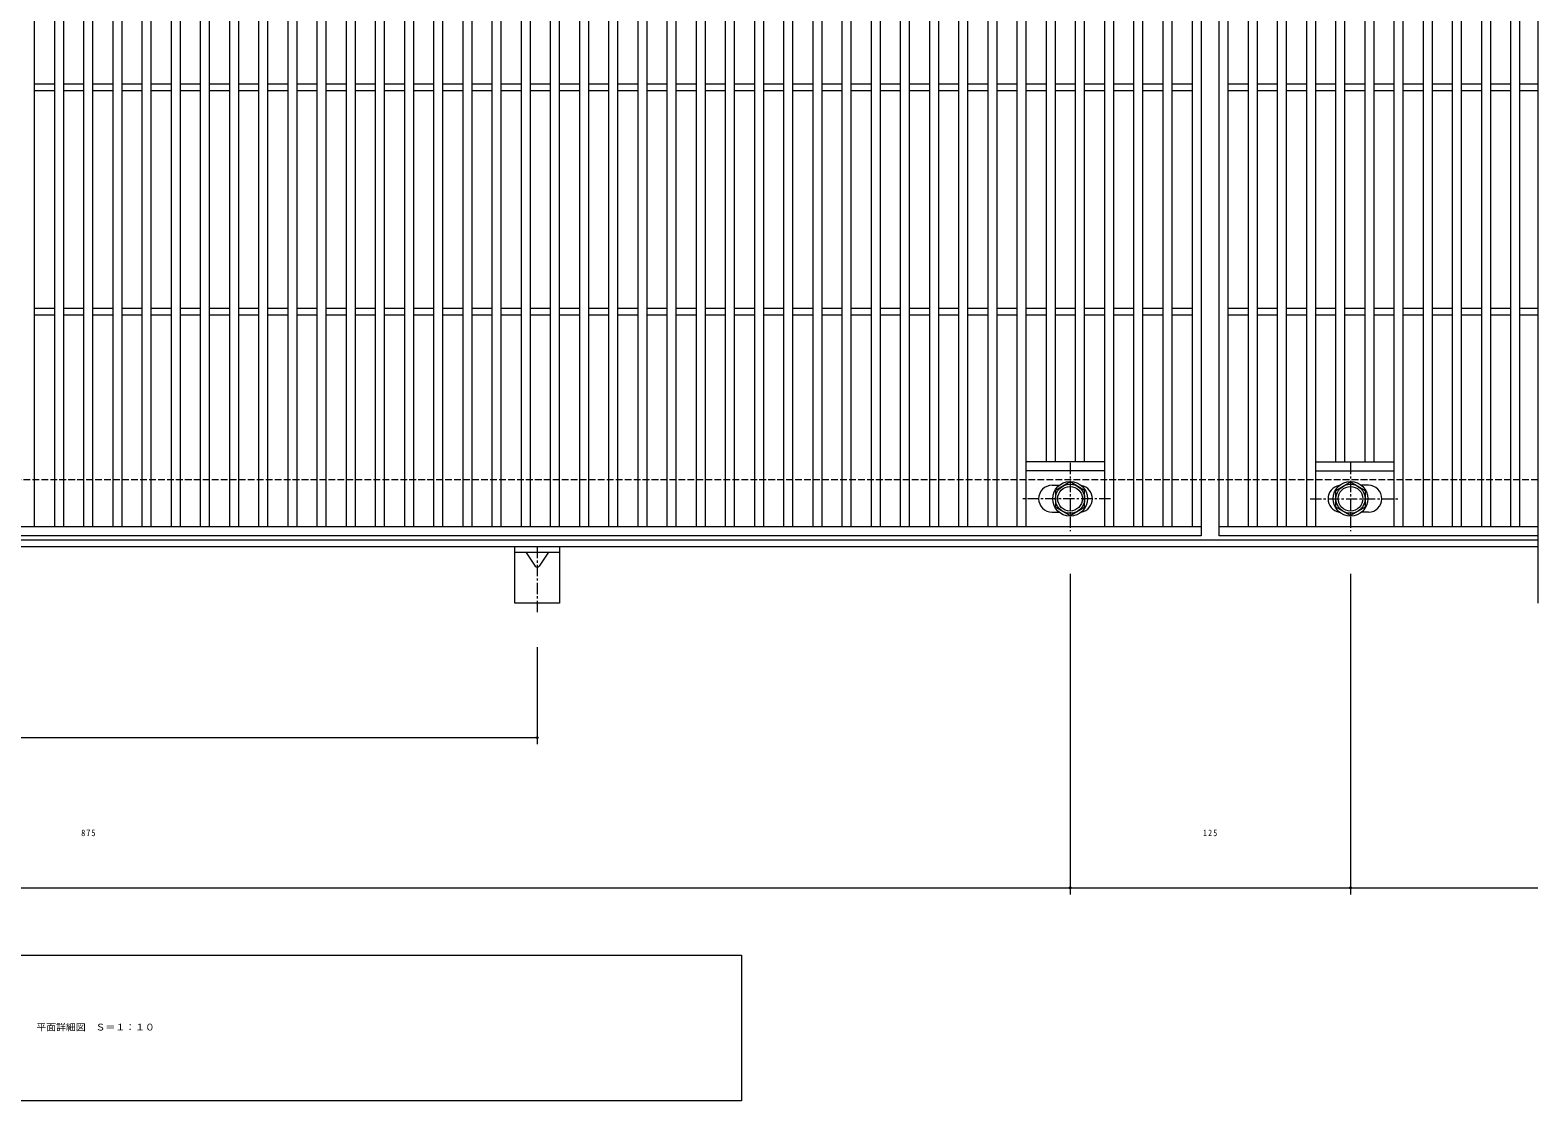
# Model space of a CAD drawing. Units: millimetres on the paper. Extents: x -28453 to 176, y -9817 to 9654.
# Drawn here: x -27599 to -26927, y -9817 to -9340 of the extents above; entities that cross this region are included whole.
import ezdxf
from ezdxf.enums import TextEntityAlignment as Align

# ---------------------------------------------------------------- set-up
doc = ezdxf.new("R2010")
doc.units = ezdxf.units.MM
doc.header["$PDMODE"] = 32
doc.header["$PDSIZE"] = 0.8
doc.linetypes.add('CHAIN1', pattern=[8, 5, -1, 1, -1])
doc.linetypes.add('DASHED3', pattern=[4, 3, -1])
doc.layers.add('C-5', color=3, linetype='Continuous', lineweight=9)
doc.styles.add('ＭＳ ゴシック', font='')
doc.styles.get('ＭＳ ゴシック').set_extended_font_data('MS Gothic')

msp = doc.modelspace()

# ---------------------------------------------------------------- linework, layer by layer
at = {"layer": 'C-5'}
for p, q in [((-26926.996, -9035.158), (-26926.996, -9595.159)), ((-27076.996, -9065.158), (-27076.996, -9565.159)), ((-27068.997, -9565.159), (-27068.997, -9065.158)), ((-27596.996, -9561.16), (-27596.996, -9069.159)), ((-27587.997, -9561.16), (-27587.997, -9069.159)), ((-27583.996, -9561.16), (-27583.996, -9069.159)), ((-27574.997, -9561.16), (-27574.997, -9069.159)), ((-27570.997, -9561.16), (-27570.997, -9069.159)), ((-27561.996, -9561.16), (-27561.996, -9069.159)), ((-27557.996, -9561.16), (-27557.996, -9069.159)), ((-27548.996, -9561.16), (-27548.996, -9069.159)), ((-27544.996, -9561.16), (-27544.996, -9069.159)), ((-27535.996, -9561.16), (-27535.996, -9069.159)), ((-27531.997, -9561.16), (-27531.997, -9069.159)), ((-27522.997, -9561.16), (-27522.997, -9069.159)), ((-27518.997, -9561.16), (-27518.997, -9069.159)), ((-27509.996, -9561.16), (-27509.996, -9069.159)), ((-27505.996, -9561.16), (-27505.996, -9069.159)), ((-27496.996, -9561.16), (-27496.996, -9069.159)), ((-27492.996, -9561.16), (-27492.996, -9069.159)), ((-27483.997, -9561.16), (-27483.997, -9069.159)), ((-27479.996, -9561.16), (-27479.996, -9069.159)), ((-27470.997, -9561.16), (-27470.997, -9069.159)), ((-27466.996, -9561.16), (-27466.996, -9069.159)), ((-27457.997, -9561.16), (-27457.997, -9069.159)), ((-27453.997, -9561.16), (-27453.997, -9069.159)), ((-27444.996, -9561.16), (-27444.996, -9069.159)), ((-27440.997, -9561.16), (-27440.997, -9069.159)), ((-27431.996, -9561.16), (-27431.996, -9069.159)), ((-27427.997, -9561.16), (-27427.997, -9069.159)), ((-27418.997, -9561.16), (-27418.997, -9069.159)), ((-27414.997, -9561.16), (-27414.997, -9069.159)), ((-27405.997, -9561.16), (-27405.997, -9069.159)), ((-27401.997, -9561.16), (-27401.997, -9069.159)), ((-27392.996, -9561.16), (-27392.996, -9069.159)), ((-27388.997, -9561.16), (-27388.997, -9069.159)), ((-27379.997, -9561.16), (-27379.997, -9069.159)), ((-27375.997, -9561.16), (-27375.997, -9069.159)), ((-27366.997, -9561.16), (-27366.997, -9069.159)), ((-27362.996, -9561.16), (-27362.996, -9069.159)), ((-27353.997, -9561.16), (-27353.997, -9069.159)), ((-27349.997, -9561.16), (-27349.997, -9069.159)), ((-27340.997, -9561.16), (-27340.997, -9069.159)), ((-27336.997, -9561.16), (-27336.997, -9069.159)), ((-27327.996, -9561.16), (-27327.996, -9069.159)), ((-27323.997, -9561.16), (-27323.997, -9069.159)), ((-27314.997, -9561.16), (-27314.997, -9069.159)), ((-27310.997, -9561.16), (-27310.997, -9069.159)), ((-27301.997, -9561.16), (-27301.997, -9069.159)), ((-27297.997, -9561.16), (-27297.997, -9069.159)), ((-27288.996, -9561.16), (-27288.996, -9069.159)), ((-27284.997, -9561.16), (-27284.997, -9069.159)), ((-27275.997, -9561.16), (-27275.997, -9069.159)), ((-27271.997, -9561.16), (-27271.997, -9069.159)), ((-27262.997, -9561.16), (-27262.997, -9069.159)), ((-27258.996, -9561.16), (-27258.996, -9069.159)), ((-27249.997, -9561.16), (-27249.997, -9069.159)), ((-27245.997, -9561.16), (-27245.997, -9069.159)), ((-27236.997, -9561.16), (-27236.997, -9069.159)), ((-27232.997, -9561.16), (-27232.997, -9069.159)), ((-27223.996, -9561.16), (-27223.996, -9069.159)), ((-27219.997, -9561.16), (-27219.997, -9069.159)), ((-27210.997, -9561.16), (-27210.997, -9069.159)), ((-27206.997, -9561.16), (-27206.997, -9069.159)), ((-27197.997, -9561.16), (-27197.997, -9069.159)), ((-27193.997, -9561.16), (-27193.997, -9069.159)), ((-27184.997, -9561.16), (-27184.997, -9069.159)), ((-27180.997, -9561.16), (-27180.997, -9069.159)), ((-27171.997, -9561.16), (-27171.997, -9069.159)), ((-27167.997, -9561.16), (-27167.997, -9069.159)), ((-27158.997, -9561.16), (-27158.997, -9069.159)), ((-27154.997, -9561.16), (-27154.997, -9069.159)), ((-27119.997, -9561.16), (-27119.997, -9069.159)), ((-27115.997, -9561.16), (-27115.997, -9069.159)), ((-27106.997, -9561.16), (-27106.997, -9069.159)), ((-27102.997, -9561.16), (-27102.997, -9069.159)), ((-27093.997, -9561.16), (-27093.997, -9069.159)), ((-27089.997, -9561.16), (-27089.997, -9069.159)), ((-27080.996, -9561.16), (-27080.996, -9069.159)), ((-27064.996, -9561.16), (-27064.996, -9069.159)), ((-27055.996, -9561.16), (-27055.996, -9069.159)), ((-27051.997, -9561.16), (-27051.997, -9069.159)), ((-27042.996, -9561.16), (-27042.996, -9069.159)), ((-27038.996, -9561.16), (-27038.996, -9069.159)), ((-27029.996, -9561.16), (-27029.996, -9069.159)), ((-27025.996, -9561.16), (-27025.996, -9069.159)), ((-26990.996, -9561.16), (-26990.996, -9069.159)), ((-26986.996, -9561.16), (-26986.996, -9069.159)), ((-26977.996, -9561.16), (-26977.996, -9069.159)), ((-26973.996, -9561.16), (-26973.996, -9069.159)), ((-26964.996, -9561.16), (-26964.996, -9069.159)), ((-26960.996, -9561.16), (-26960.996, -9069.159)), ((-26951.996, -9561.16), (-26951.996, -9069.159)), ((-26947.996, -9561.16), (-26947.996, -9069.159)), ((-26938.996, -9561.16), (-26938.996, -9069.159)), ((-26934.997, -9561.16), (-26934.997, -9069.159)), ((-27145.997, -9532.159), (-27145.997, -9098.159)), ((-27141.997, -9532.159), (-27141.997, -9098.159)), ((-27132.997, -9532.159), (-27132.997, -9098.159)), ((-27128.997, -9532.159), (-27128.997, -9098.159)), ((-27016.996, -9532.159), (-27016.996, -9098.159)), ((-27012.996, -9532.159), (-27012.996, -9098.159)), ((-27003.996, -9532.159), (-27003.996, -9098.159)), ((-26999.996, -9532.159), (-26999.996, -9098.159)), ((-27596.996, -9363.659), (-27587.997, -9363.659)), ((-27596.996, -9366.658), (-27587.997, -9366.658)), ((-27583.996, -9363.659), (-27574.997, -9363.659)), ((-27583.996, -9366.658), (-27574.997, -9366.658)), ((-27570.997, -9363.659), (-27561.996, -9363.659)), ((-27570.997, -9366.658), (-27561.996, -9366.658)), ((-27557.996, -9363.659), (-27548.996, -9363.659)), ((-27557.996, -9366.658), (-27548.996, -9366.658)), ((-27544.996, -9363.659), (-27535.996, -9363.659)), ((-27544.996, -9366.658), (-27535.996, -9366.658)), ((-27531.997, -9363.659), (-27522.997, -9363.659)), ((-27531.997, -9366.658), (-27522.997, -9366.658)), ((-27518.997, -9363.659), (-27509.996, -9363.659)), ((-27518.997, -9366.658), (-27509.996, -9366.658)), ((-27505.996, -9363.659), (-27496.996, -9363.659)), ((-27505.996, -9366.658), (-27496.996, -9366.658)), ((-27492.996, -9363.659), (-27483.997, -9363.659)), ((-27492.996, -9366.658), (-27483.997, -9366.658)), ((-27479.996, -9363.659), (-27470.997, -9363.659)), ((-27479.996, -9366.658), (-27470.997, -9366.658)), ((-27466.996, -9363.659), (-27457.997, -9363.659)), ((-27466.996, -9366.658), (-27457.997, -9366.658)), ((-27453.997, -9363.659), (-27444.996, -9363.659)), ((-27453.997, -9366.658), (-27444.996, -9366.658)), ((-27440.997, -9363.659), (-27431.996, -9363.659)), ((-27440.997, -9366.658), (-27431.996, -9366.658)), ((-27427.997, -9363.659), (-27418.997, -9363.659)), ((-27427.997, -9366.658), (-27418.997, -9366.658)), ((-27414.997, -9363.659), (-27405.997, -9363.659)), ((-27414.997, -9366.658), (-27405.997, -9366.658)), ((-27401.997, -9363.659), (-27392.996, -9363.659)), ((-27401.997, -9366.658), (-27392.996, -9366.658)), ((-27388.997, -9363.659), (-27379.997, -9363.659)), ((-27388.997, -9366.658), (-27379.997, -9366.658)), ((-27375.997, -9363.659), (-27366.997, -9363.659)), ((-27375.997, -9366.658), (-27366.997, -9366.658)), ((-27362.996, -9363.659), (-27353.997, -9363.659)), ((-27362.996, -9366.658), (-27353.997, -9366.658)), ((-27349.997, -9363.659), (-27340.997, -9363.659)), ((-27349.997, -9366.658), (-27340.997, -9366.658)), ((-27336.997, -9363.659), (-27327.996, -9363.659)), ((-27336.997, -9366.658), (-27327.996, -9366.658)), ((-27323.997, -9363.659), (-27314.997, -9363.659)), ((-27323.997, -9366.658), (-27314.997, -9366.658)), ((-27310.997, -9363.659), (-27301.997, -9363.659)), ((-27310.997, -9366.658), (-27301.997, -9366.658)), ((-27297.997, -9363.659), (-27288.996, -9363.659)), ((-27297.997, -9366.658), (-27288.996, -9366.658)), ((-27284.997, -9363.659), (-27275.997, -9363.659)), ((-27284.997, -9366.658), (-27275.997, -9366.658)), ((-27271.997, -9363.659), (-27262.997, -9363.659)), ((-27271.997, -9366.658), (-27262.997, -9366.658)), ((-27258.996, -9363.659), (-27249.997, -9363.659)), ((-27258.996, -9366.658), (-27249.997, -9366.658)), ((-27245.997, -9363.659), (-27236.997, -9363.659)), ((-27245.997, -9366.658), (-27236.997, -9366.658)), ((-27232.997, -9363.659), (-27223.996, -9363.659)), ((-27232.997, -9366.658), (-27223.996, -9366.658)), ((-27219.997, -9363.659), (-27210.997, -9363.659)), ((-27219.997, -9366.658), (-27210.997, -9366.658)), ((-27206.997, -9363.659), (-27197.997, -9363.659)), ((-27206.997, -9366.658), (-27197.997, -9366.658)), ((-27193.997, -9363.659), (-27184.997, -9363.659)), ((-27193.997, -9366.658), (-27184.997, -9366.658)), ((-27180.997, -9363.659), (-27171.997, -9363.659)), ((-27180.997, -9366.658), (-27171.997, -9366.658)), ((-27167.997, -9363.659), (-27158.997, -9363.659)), ((-27167.997, -9366.658), (-27158.997, -9366.658)), ((-27154.997, -9363.659), (-27145.997, -9363.659)), ((-27154.997, -9366.658), (-27145.997, -9366.658)), ((-27141.997, -9363.659), (-27132.997, -9363.659)), ((-27141.997, -9366.658), (-27132.997, -9366.658)), ((-27128.997, -9363.659), (-27119.997, -9363.659)), ((-27128.997, -9366.658), (-27119.997, -9366.658)), ((-27115.997, -9363.659), (-27106.997, -9363.659)), ((-27115.997, -9366.658), (-27106.997, -9366.658)), ((-27102.997, -9363.659), (-27093.997, -9363.659)), ((-27102.997, -9366.658), (-27093.997, -9366.658)), ((-27089.997, -9363.659), (-27080.997, -9363.659)), ((-27089.997, -9366.658), (-27080.997, -9366.658)), ((-27064.996, -9363.659), (-27055.996, -9363.659)), ((-27064.996, -9366.658), (-27055.996, -9366.658)), ((-27051.997, -9363.659), (-27042.996, -9363.659)), ((-27051.997, -9366.658), (-27042.996, -9366.658)), ((-27038.996, -9363.659), (-27029.996, -9363.659)), ((-27038.996, -9366.658), (-27029.996, -9366.658)), ((-27025.996, -9363.659), (-27016.996, -9363.659)), ((-27025.996, -9366.658), (-27016.996, -9366.658)), ((-27012.996, -9363.659), (-27003.996, -9363.659)), ((-27012.996, -9366.658), (-27003.996, -9366.658)), ((-26999.996, -9363.659), (-26990.996, -9363.659)), ((-26999.996, -9366.658), (-26990.996, -9366.658)), ((-26986.996, -9363.659), (-26977.996, -9363.659)), ((-26986.996, -9366.658), (-26977.996, -9366.658)), ((-26973.996, -9363.659), (-26964.996, -9363.659)), ((-26973.996, -9366.658), (-26964.996, -9366.658)), ((-26960.996, -9363.659), (-26951.996, -9363.659)), ((-26960.996, -9366.658), (-26951.996, -9366.658)), ((-26947.996, -9363.659), (-26938.996, -9363.659)), ((-26947.996, -9366.658), (-26938.996, -9366.658)), ((-26934.997, -9363.659), (-26926.996, -9363.659)), ((-26934.997, -9366.658), (-26926.996, -9366.658)), ((-27596.996, -9463.659), (-27587.997, -9463.659)), ((-27596.996, -9466.658), (-27587.997, -9466.658)), ((-27583.996, -9463.659), (-27574.997, -9463.659)), ((-27583.996, -9466.658), (-27574.997, -9466.658)), ((-27570.997, -9463.659), (-27561.996, -9463.659)), ((-27570.997, -9466.658), (-27561.996, -9466.658)), ((-27557.996, -9463.659), (-27548.996, -9463.659)), ((-27557.996, -9466.658), (-27548.996, -9466.658)), ((-27544.996, -9463.659), (-27535.996, -9463.659)), ((-27544.996, -9466.658), (-27535.996, -9466.658)), ((-27531.997, -9463.659), (-27522.997, -9463.659)), ((-27531.997, -9466.658), (-27522.997, -9466.658)), ((-27518.997, -9463.659), (-27509.996, -9463.659)), ((-27518.997, -9466.658), (-27509.996, -9466.658)), ((-27505.996, -9463.659), (-27496.996, -9463.659)), ((-27505.996, -9466.658), (-27496.996, -9466.658)), ((-27492.996, -9463.659), (-27483.997, -9463.659)), ((-27492.996, -9466.658), (-27483.997, -9466.658)), ((-27479.996, -9463.659), (-27470.997, -9463.659)), ((-27479.996, -9466.658), (-27470.997, -9466.658)), ((-27466.996, -9463.659), (-27457.997, -9463.659)), ((-27466.996, -9466.658), (-27457.997, -9466.658)), ((-27453.997, -9463.659), (-27444.996, -9463.659)), ((-27453.997, -9466.658), (-27444.996, -9466.658)), ((-27440.997, -9463.659), (-27431.996, -9463.659)), ((-27440.997, -9466.658), (-27431.996, -9466.658)), ((-27427.997, -9463.659), (-27418.997, -9463.659)), ((-27427.997, -9466.658), (-27418.997, -9466.658)), ((-27414.997, -9463.659), (-27405.997, -9463.659)), ((-27414.997, -9466.658), (-27405.997, -9466.658)), ((-27401.997, -9463.659), (-27392.996, -9463.659)), ((-27401.997, -9466.658), (-27392.996, -9466.658)), ((-27388.997, -9463.659), (-27379.997, -9463.659)), ((-27388.997, -9466.658), (-27379.997, -9466.658)), ((-27375.997, -9463.659), (-27366.997, -9463.659)), ((-27375.997, -9466.658), (-27366.997, -9466.658)), ((-27362.996, -9463.659), (-27353.997, -9463.659)), ((-27362.996, -9466.658), (-27353.997, -9466.658)), ((-27349.997, -9463.659), (-27340.997, -9463.659)), ((-27349.997, -9466.658), (-27340.997, -9466.658)), ((-27336.997, -9463.659), (-27327.996, -9463.659)), ((-27336.997, -9466.658), (-27327.996, -9466.658)), ((-27323.997, -9463.659), (-27314.997, -9463.659)), ((-27323.997, -9466.658), (-27314.997, -9466.658)), ((-27310.997, -9463.659), (-27301.997, -9463.659)), ((-27310.997, -9466.658), (-27301.997, -9466.658)), ((-27297.997, -9463.659), (-27288.996, -9463.659)), ((-27297.997, -9466.658), (-27288.996, -9466.658)), ((-27284.997, -9463.659), (-27275.997, -9463.659)), ((-27284.997, -9466.658), (-27275.997, -9466.658)), ((-27271.997, -9463.659), (-27262.997, -9463.659)), ((-27271.997, -9466.658), (-27262.997, -9466.658)), ((-27258.996, -9463.659), (-27249.997, -9463.659)), ((-27258.996, -9466.658), (-27249.997, -9466.658)), ((-27245.997, -9463.659), (-27236.997, -9463.659)), ((-27245.997, -9466.658), (-27236.997, -9466.658)), ((-27232.997, -9463.659), (-27223.996, -9463.659)), ((-27232.997, -9466.658), (-27223.996, -9466.658)), ((-27219.997, -9463.659), (-27210.997, -9463.659)), ((-27219.997, -9466.658), (-27210.997, -9466.658)), ((-27206.997, -9463.659), (-27197.997, -9463.659)), ((-27206.997, -9466.658), (-27197.997, -9466.658)), ((-27193.997, -9463.659), (-27184.997, -9463.659)), ((-27193.997, -9466.658), (-27184.997, -9466.658)), ((-27180.997, -9463.659), (-27171.997, -9463.659)), ((-27180.997, -9466.658), (-27171.997, -9466.658)), ((-27167.997, -9463.659), (-27158.997, -9463.659)), ((-27167.997, -9466.658), (-27158.997, -9466.658)), ((-27154.997, -9463.659), (-27145.997, -9463.659)), ((-27154.997, -9466.658), (-27145.997, -9466.658)), ((-27141.997, -9463.659), (-27132.997, -9463.659)), ((-27141.997, -9466.658), (-27132.997, -9466.658)), ((-27128.997, -9463.659), (-27119.997, -9463.659)), ((-27128.997, -9466.658), (-27119.997, -9466.658)), ((-27115.997, -9463.659), (-27106.997, -9463.659)), ((-27115.997, -9466.658), (-27106.997, -9466.658)), ((-27102.997, -9463.659), (-27093.997, -9463.659)), ((-27102.997, -9466.658), (-27093.997, -9466.658)), ((-27089.997, -9463.659), (-27080.997, -9463.659)), ((-27089.997, -9466.658), (-27080.997, -9466.658)), ((-27064.996, -9463.659), (-27055.996, -9463.659)), ((-27064.996, -9466.658), (-27055.996, -9466.658)), ((-27051.997, -9463.659), (-27042.996, -9463.659)), ((-27051.997, -9466.658), (-27042.996, -9466.658)), ((-27038.996, -9463.659), (-27029.996, -9463.659)), ((-27038.996, -9466.658), (-27029.996, -9466.658)), ((-27025.996, -9463.659), (-27016.996, -9463.659)), ((-27025.996, -9466.658), (-27016.996, -9466.658)), ((-27012.996, -9463.659), (-27003.996, -9463.659)), ((-27012.996, -9466.658), (-27003.996, -9466.658)), ((-26999.996, -9463.659), (-26990.996, -9463.659)), ((-26999.996, -9466.658), (-26990.996, -9466.658)), ((-26986.996, -9463.659), (-26977.996, -9463.659)), ((-26986.996, -9466.658), (-26977.996, -9466.658)), ((-26973.996, -9463.659), (-26964.996, -9463.659)), ((-26973.996, -9466.658), (-26964.996, -9466.658)), ((-26960.996, -9463.659), (-26951.996, -9463.659)), ((-26960.996, -9466.658), (-26951.996, -9466.658)), ((-26947.996, -9463.659), (-26938.996, -9463.659)), ((-26947.996, -9466.658), (-26938.996, -9466.658)), ((-26934.997, -9463.659), (-26926.996, -9463.659)), ((-26934.997, -9466.658), (-26926.996, -9466.658)), ((-27119.997, -9532.159), (-27154.997, -9532.159)), ((-27025.996, -9532.159), (-26990.996, -9532.159)), ((-27119.997, -9536.16), (-27154.997, -9536.16)), ((-27025.996, -9536.16), (-26990.996, -9536.16)), ((-27143.497, -9542.659), (-27140.403, -9542.659)), ((-27002.496, -9542.659), (-27005.591, -9542.659)), ((-27143.497, -9554.658), (-27140.403, -9554.658)), ((-27002.496, -9554.658), (-27005.591, -9554.658)), ((-27076.996, -9561.16), (-28068.997, -9561.16)), ((-26926.996, -9561.16), (-27068.997, -9561.16)), ((-27076.996, -9565.159), (-28068.997, -9565.159)), ((-26926.996, -9565.159), (-27068.997, -9565.159)), ((-27382.996, -9595.16), (-27382.996, -9570.16)), ((-27382.996, -9572.46), (-27362.996, -9572.46)), ((-27377.996, -9572.46), (-27373.872, -9578.656)), ((-27367.996, -9572.46), (-27372.12, -9578.656))]:
    msp.add_line(p, q, dxfattribs=at)
at = {"layer": 'C-5', "color": 4, "linetype": 'CHAIN1'}
for p, q in [((-27135.497, -9532.686), (-27135.497, -9563.042)), ((-27010.496, -9532.686), (-27010.496, -9563.042)), ((-27117.527, -9548.659), (-27157.217, -9548.659)), ((-27028.467, -9548.659), (-26988.776, -9548.659))]:
    msp.add_line(p, q, dxfattribs=at)
at = {"layer": 'C-5', "color": 2, "linetype": 'DASHED3'}
msp.add_line((-26926.996, -9540.159), (-28218.997, -9540.159), dxfattribs=at)
at = {"layer": 'C-5', "color": 2}
for p, q in [((-26926.996, -9567.159), (-28218.997, -9567.159)), ((-26926.996, -9570.159), (-28218.997, -9570.159))]:
    msp.add_line(p, q, dxfattribs=at)
at = {"layer": 'C-5', "linetype": 'CHAIN1'}
msp.add_line((-27372.997, -9570.16), (-27372.997, -9599.879), dxfattribs=at)
at = {"layer": 'C-5', "color": 7}
for p, q in [((-27135.496, -9582.159), (-27135.496, -9725.159)), ((-27010.496, -9582.159), (-27010.496, -9725.159)), ((-27372.997, -9614.879), (-27372.997, -9658.16)), ((-27972.997, -9655.16), (-27372.997, -9655.16)), ((-28218.997, -9722.159), (-26926.996, -9722.159))]:
    msp.add_line(p, q, dxfattribs=at)
at = {"layer": 'C-5', "color": 4}
for points in [[(-27141.996, -9544.907), (-27141.996, -9552.412), (-27135.497, -9556.165), (-27128.996, -9552.412), (-27128.996, -9544.907), (-27135.497, -9541.154)], [(-27003.996, -9544.907), (-27003.996, -9552.412), (-27010.496, -9556.165), (-27016.997, -9552.412), (-27016.997, -9544.907), (-27010.496, -9541.154)]]:
    msp.add_lwpolyline(points, close=True, dxfattribs=at)
at = {"layer": 'C-5'}
msp.add_lwpolyline([(-27362.996, -9570.16), (-27362.996, -9595.16), (-27382.996, -9595.16)], dxfattribs=at)
at = {"layer": 'C-5', "color": 7}
msp.add_lwpolyline([(-27856.997, -9817.159), (-27856.997, -9752.16), (-27281.996, -9752.16), (-27281.996, -9817.159)], close=True, dxfattribs=at)
at = {"layer": 'C-5', "color": 4}
for centre, radius in [((-27135.497, -9548.659), 7.75), ((-27135.497, -9548.659), 6.5), ((-27010.496, -9548.659), 7.75), ((-27010.496, -9548.659), 6.5), ((-27135.497, -9548.659), 5.5), ((-27010.496, -9548.659), 5.5)]:
    msp.add_circle(centre, radius, dxfattribs=at)
at = {"layer": 'C-5'}
for centre, radius, start, end in [((-27143.497, -9548.66), 6, 90, 270), ((-27131.497, -9548.66), 6, 279.65756, 80.32845), ((-27014.497, -9548.66), 6, 99.67155, 260.34244), ((-27002.496, -9548.66), 6, 270, 90), ((-27372.997, -9578.173), 1, 208.86209, 331.13791)]:
    msp.add_arc(centre, radius, start, end, dxfattribs=at)
at = {"layer": 'C-5', "color": 7}
for p in [(-27372.997, -9655.16), (-27135.496, -9722.159), (-27010.496, -9722.159)]:
    msp.add_point(p, dxfattribs=at)

# ---------------------------------------------------------------- texts
at = {"layer": 'C-5', "color": 2, "style": 'ＭＳ ゴシック', "width": 1.1}
msp.add_text('平面詳細図\u3000Ｓ＝１：１０', height=2.933, dxfattribs=at).set_placement((-27596.246, -9786.66), align=Align.BOTTOM_LEFT)
at = {"layer": 'C-5', "color": 2, "char_height": 2.933, "attachment_point": 7, "style": 'ＭＳ ゴシック'}
for s, insert in [('\\T1.27;\\W0.9;875', (-27576.247, -9699.159)), ('\\T1.27;\\W0.9;125', (-27076.246, -9699.159))]:
    msp.add_mtext(s, dxfattribs=dict(at, insert=insert))

doc.saveas('drawing.dxf')
